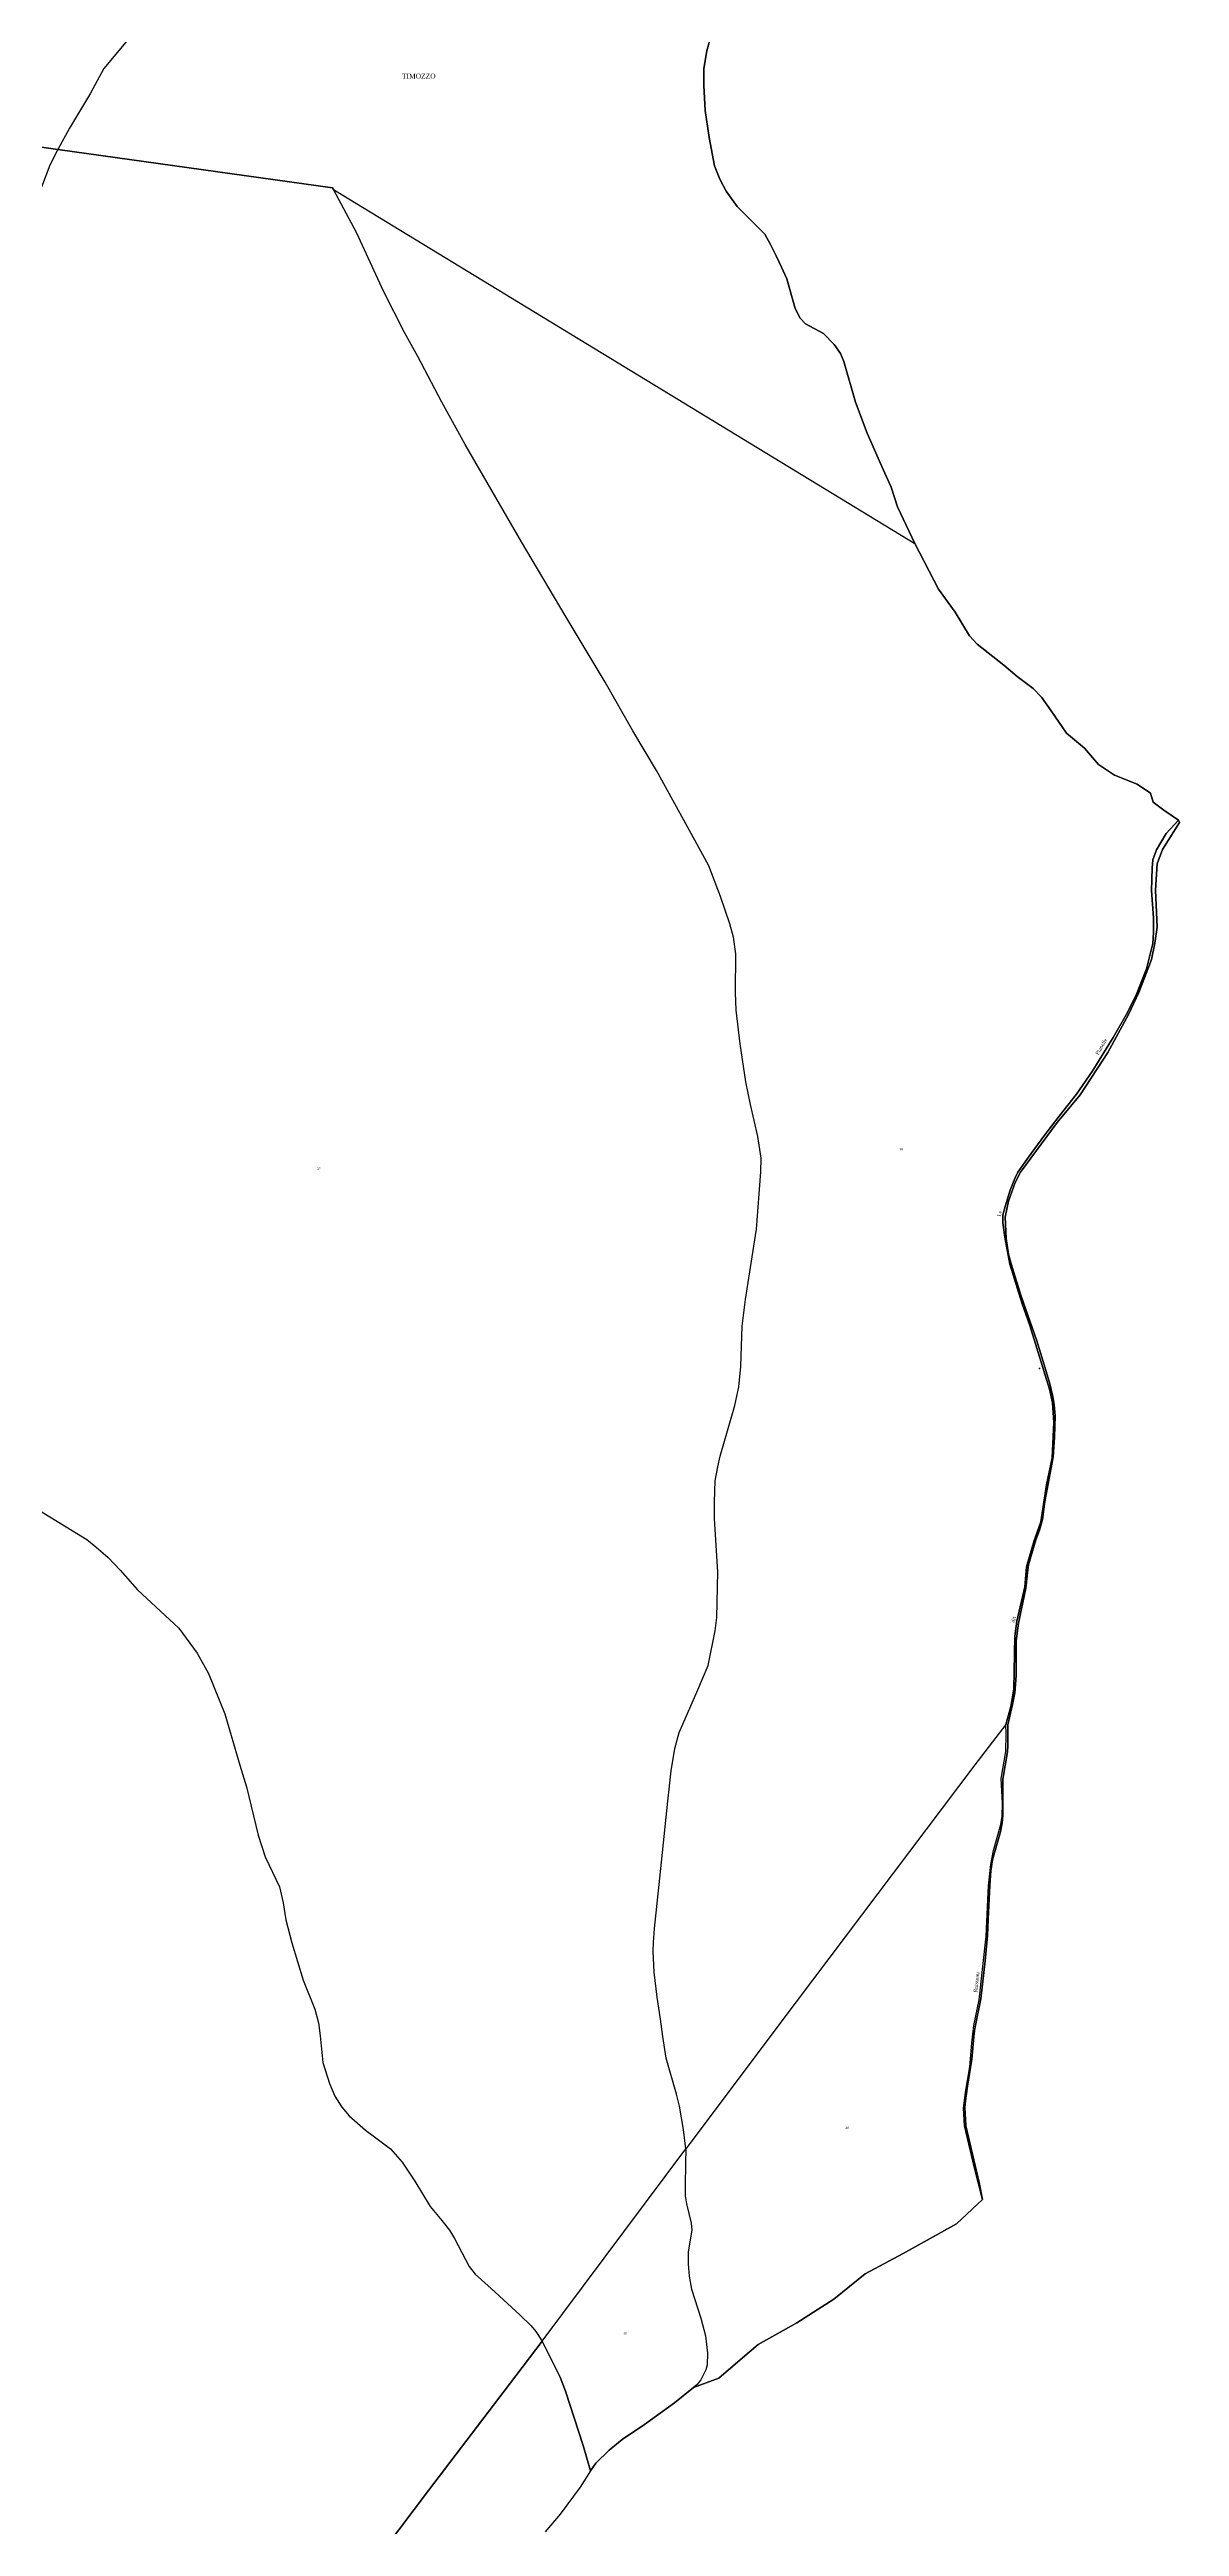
# Model space of a CAD drawing. Extents: x 1197506 to 1206978, y 6141540 to 6151741.
# Drawn here: x 1200936 to 1201860, y 6144041 to 6146067 of the extents above; entities that cross this region are included whole.
import ezdxf

# ---------------------------------------------------------------- set-up
doc = ezdxf.new("R2010")
doc.units = 0
doc.linetypes.add('CONTINU', pattern=[0])
doc.layers.get('0').update_dxf_attribs({"linetype": 'CONTINU'})
for name, color, linetype in [('1FLECHEFL', 7, 'CONTINU'), ('1LIEUDIT', 7, 'CONTINU'), ('1PARCELLE', 7, 'CONTINU'), ('1SUBDSECT', 7, 'CONTINU'), ('1TRONFLUV', 7, 'CONTINU'), ('3LIEUDITTEX', 7, 'CONTINU'), ('3PARCELLETEX', 7, 'CONTINU'), ('3TRONFLUVTEX', 7, 'CONTINU')]:
    doc.layers.add(name, color=color, linetype=linetype)
doc.styles.get("Standard").update_dxf_attribs({"font": 'Times New Roman'})

# ---------------------------------------------------------------- blocks, each defined once
blk = doc.blocks.new('FLECHRU1')
blk.add_point((0, 0))

msp = doc.modelspace()

# ---------------------------------------------------------------- linework, layer by layer
at = {"layer": '1LIEUDIT'}
for points in [[(1200927.43, 6144872.3), (1200966.01, 6144848.42), (1200973.53, 6144842.55), (1200983.71, 6144833.7), (1200993.33, 6144823.33), (1201007.46, 6144807.31), (1201041.5, 6144776.01), (1201056.44, 6144755.56), (1201065.63, 6144738.77), (1201078.93, 6144705.86), (1201091.16, 6144663.84), (1201096.68, 6144646.24), (1201106.29, 6144606.82), (1201111.98, 6144588.9), (1201123.72, 6144564.49), (1201126.64, 6144551.39), (1201128.86, 6144537.52), (1201133.73, 6144518.7), (1201143.15, 6144488.23), (1201152.7, 6144464.33), (1201155.51, 6144453.24), (1201157.06, 6144442.63), (1201159.27, 6144420.76), (1201164.54, 6144403.66), (1201168.96, 6144393.29), (1201174.57, 6144384.24), (1201180.74, 6144377.23), (1201193.94, 6144365.42), (1201200.38, 6144360.93), (1201214.43, 6144350.06), (1201224.05, 6144339.19), (1201234.44, 6144323.79), (1201246.92, 6144303.06), (1201256.49, 6144291.45), (1201262.66, 6144283.63), (1201266.8, 6144276.87), (1201278.7, 6144254.06), (1201283.79, 6144247.55), (1201296.77, 6144236.07), (1201320.26, 6144214.47), (1201329.45, 6144205.54), (1201333.36, 6144200.83), (1201338.41, 6144192.91), (1201353.36, 6144163.49), (1201357.65, 6144152.08), (1201372.14, 6144107.58), (1201377.95, 6144086.88), (1201382.41, 6144093.1), (1201393.27, 6144103.76), (1201403.99, 6144112.38), (1201422.29, 6144124.79), (1201446.65, 6144142.5), (1201462.17, 6144155.08), (1201483.03, 6144162.63), (1201500.53, 6144177.5), (1201515.09, 6144190.16), (1201546.84, 6144207.99), (1201577.06, 6144227.18), (1201602.8, 6144248.07), (1201633.69, 6144264.67), (1201650.89, 6144274.13), (1201677.41, 6144288.94), (1201698.66, 6144308.73), (1201696.05, 6144322.51), (1201685.02, 6144368.9), (1201684.22, 6144383.9), (1201684.82, 6144389.37), (1201686.45, 6144401.33), (1201690.04, 6144423.48), (1201691.63, 6144442.06), (1201692.44, 6144448.56), (1201697.42, 6144472.85), (1201700.72, 6144503.87), (1201702.7, 6144524.51), (1201703.41, 6144538.12), (1201704.6, 6144565.89), (1201705.46, 6144577.6), (1201706.89, 6144586.61), (1201713.35, 6144609.52), (1201714.62, 6144616.87), (1201715.17, 6144622.7), (1201715.25, 6144632.92), (1201715.18, 6144652.39), (1201719.1, 6144674.92), (1201719.4, 6144680.05), (1201719.39, 6144696.91), (1201723.18, 6144713.53), (1201725.13, 6144723.01), (1201726.28, 6144737.39), (1201726.27, 6144765.63), (1201728.09, 6144780.14), (1201734.22, 6144808.68), (1201735.49, 6144821.33), (1201736.26, 6144827.73), (1201742.35, 6144848.24), (1201745.25, 6144856.05), (1201747.65, 6144864.86), (1201749.75, 6144879.55), (1201754.73, 6144907), (1201756.57, 6144916.21), (1201757.49, 6144932.09), (1201757.95, 6144949.53), (1201757.3, 6144958.53), (1201756.24, 6144965.47), (1201753.82, 6144975.78), (1201748.22, 6144994.03), (1201742.77, 6145011.68), (1201729.92, 6145048.33), (1201721.96, 6145074), (1201720.01, 6145081.82), (1201718.02, 6145094.59), (1201717.25, 6145112.13), (1201720, 6145125.23), (1201725.46, 6145140.52), (1201729.71, 6145148.97), (1201759.65, 6145189.64), (1201778.42, 6145212.16), (1201801.12, 6145246.87), (1201818.03, 6145277.81), (1201826.53, 6145295.85), (1201833.97, 6145314.86), (1201836.8, 6145322.89), (1201839.53, 6145336.08), (1201841.42, 6145349.31), (1201840.17, 6145379.6), (1201841.49, 6145401.19), (1201845.85, 6145412.8), (1201859.73, 6145434.83), (1201859, 6145436.72), (1201846.94, 6145444.82), (1201838.3, 6145451.51), (1201836.13, 6145458.79), (1201825.19, 6145466.09), (1201806.5, 6145473.57), (1201793.45, 6145482.32), (1201782.05, 6145495.53), (1201767.23, 6145508.01), (1201754.89, 6145526.2), (1201746.86, 6145537.4), (1201740.16, 6145544.43), (1201727.01, 6145554.4), (1201716.15, 6145563.42), (1201694.16, 6145580.64), (1201688.04, 6145587.56), (1201676.33, 6145606.75), (1201662.67, 6145625.79), (1201643.34, 6145663.09), (1201629.2, 6145693), (1201624.05, 6145709.02), (1201616.39, 6145726.1), (1201604.4, 6145753.28), (1201594.9, 6145778.64), (1201585.14, 6145811.75), (1201582.51, 6145818.51), (1201577.39, 6145825.89), (1201568.57, 6145834.66), (1201553.85, 6145842.65), (1201549.59, 6145847.34), (1201545.47, 6145855.22), (1201538.55, 6145879.55), (1201534.31, 6145889), (1201529.98, 6145898.27), (1201525.15, 6145907.61), (1201520.64, 6145915.9), (1201498.04, 6145938.58), (1201488.94, 6145951.31), (1201483.93, 6145960.89), (1201479.55, 6145971.96), (1201475.22, 6145994.94), (1201471.82, 6146017.23), (1201470.66, 6146037.54), (1201470.66, 6146051.47), (1201473.32, 6146065.94), (1201481.86, 6146097.46)], [(1200852.13, 6145998.14), (1200942.41, 6145985.33), (1200935.99, 6145972.48), (1200928.97, 6145954.46)], [(1200852.13, 6145998.14), (1200942.41, 6145985.33), (1200935.99, 6145972.48), (1200928.97, 6145954.46)], [(1200927.43, 6144872.3), (1200966.01, 6144848.42), (1200973.53, 6144842.55), (1200983.71, 6144833.7), (1200993.33, 6144823.33), (1201007.46, 6144807.31), (1201041.5, 6144776.01), (1201056.44, 6144755.56), (1201065.63, 6144738.77), (1201078.93, 6144705.86), (1201091.16, 6144663.84), (1201096.68, 6144646.24), (1201106.29, 6144606.82), (1201111.98, 6144588.9), (1201123.72, 6144564.49), (1201126.64, 6144551.39), (1201128.86, 6144537.52), (1201133.73, 6144518.7), (1201143.15, 6144488.23), (1201152.7, 6144464.33), (1201155.51, 6144453.24), (1201157.06, 6144442.63), (1201159.27, 6144420.76), (1201164.54, 6144403.66), (1201168.96, 6144393.29), (1201174.57, 6144384.24), (1201180.74, 6144377.23), (1201193.94, 6144365.42), (1201200.38, 6144360.93), (1201214.43, 6144350.06), (1201224.05, 6144339.19), (1201234.44, 6144323.79), (1201246.92, 6144303.06), (1201256.49, 6144291.45), (1201262.66, 6144283.63), (1201266.8, 6144276.87), (1201278.7, 6144254.06), (1201283.79, 6144247.55), (1201296.77, 6144236.07), (1201320.26, 6144214.47), (1201329.45, 6144205.54), (1201333.36, 6144200.83), (1201338.41, 6144192.91), (1201353.36, 6144163.49), (1201357.65, 6144152.08), (1201372.14, 6144107.58), (1201377.95, 6144086.88), (1201369.58, 6144073.38), (1201353.28, 6144051.27), (1201340.99, 6144036.91)]]:
    msp.add_lwpolyline(points, dxfattribs=at)
at = {"layer": '1PARCELLE'}
for points in [[(1201003.54, 6146079.62), (1200980.16, 6146051.55), (1200969.1, 6146031.33), (1200951.91, 6146002.79), (1200942.41, 6145985.33), (1201167.06, 6145953.97), (1201167.93, 6145952.45), (1201167.93, 6145952.45), (1201643.34, 6145663.09), (1201629.2, 6145693), (1201624.05, 6145709.02), (1201616.39, 6145726.1), (1201604.4, 6145753.28), (1201594.9, 6145778.64), (1201585.14, 6145811.75), (1201582.51, 6145818.51), (1201577.39, 6145825.89), (1201568.57, 6145834.66), (1201553.85, 6145842.65), (1201549.59, 6145847.34), (1201545.47, 6145855.22), (1201538.55, 6145879.55), (1201534.31, 6145889), (1201529.98, 6145898.27), (1201525.15, 6145907.61), (1201520.64, 6145915.9), (1201498.04, 6145938.58), (1201488.94, 6145951.31), (1201483.93, 6145960.89), (1201479.55, 6145971.96), (1201475.22, 6145994.94), (1201471.82, 6146017.23), (1201470.66, 6146037.54), (1201470.66, 6146051.47), (1201473.32, 6146065.94), (1201481.86, 6146097.46)], [(1201003.54, 6146079.62), (1200980.16, 6146051.55), (1200969.1, 6146031.33), (1200951.91, 6146002.79), (1200942.41, 6145985.33), (1200852.13, 6145998.14), (1200870.49, 6146016.29), (1200888.41, 6146030.8), (1200905.58, 6146044.88), (1200911.83, 6146051.07), (1200925.72, 6146068.46)], [(1200852.13, 6145998.14), (1200942.41, 6145985.33), (1200942.41, 6145985.33), (1200935.99, 6145972.48), (1200928.97, 6145954.46)], [(1200927.43, 6144872.3), (1200966.01, 6144848.42), (1200973.53, 6144842.55), (1200983.71, 6144833.7), (1200993.33, 6144823.33), (1201007.46, 6144807.31), (1201041.5, 6144776.01), (1201056.44, 6144755.56), (1201065.63, 6144738.77), (1201078.93, 6144705.86), (1201091.16, 6144663.84), (1201096.68, 6144646.24), (1201106.29, 6144606.82), (1201111.98, 6144588.9), (1201123.72, 6144564.49), (1201126.64, 6144551.39), (1201128.86, 6144537.52), (1201133.73, 6144518.7), (1201143.15, 6144488.23), (1201152.7, 6144464.33), (1201155.51, 6144453.24), (1201157.06, 6144442.63), (1201159.27, 6144420.76), (1201164.54, 6144403.66), (1201168.96, 6144393.29), (1201174.57, 6144384.24), (1201180.74, 6144377.23), (1201193.94, 6144365.42), (1201200.38, 6144360.93), (1201214.43, 6144350.06), (1201224.05, 6144339.19), (1201234.44, 6144323.79), (1201246.92, 6144303.06), (1201256.49, 6144291.45), (1201262.66, 6144283.63), (1201266.8, 6144276.87), (1201278.7, 6144254.06), (1201283.79, 6144247.55), (1201296.77, 6144236.07), (1201320.26, 6144214.47), (1201329.45, 6144205.54), (1201333.36, 6144200.83), (1201338.41, 6144192.91), (1201456.02, 6144350.24), (1201456.02, 6144350.24), (1201454.09, 6144365.87), (1201450.84, 6144385.04), (1201448.32, 6144395), (1201440.06, 6144424.36), (1201437.19, 6144441.97), (1201435.39, 6144456.2), (1201432.58, 6144474.09), (1201430.04, 6144494.65), (1201429.39, 6144511.72), (1201429.47, 6144518.94), (1201430.31, 6144530.25), (1201434.74, 6144571.56), (1201441.36, 6144634.56), (1201444.05, 6144659.33), (1201446.91, 6144677.48), (1201450.68, 6144690.69), (1201464.91, 6144723.55), (1201474.24, 6144745.5), (1201479.88, 6144773.76), (1201481.33, 6144784.68), (1201482.08, 6144821.94), (1201479.52, 6144865.42), (1201479.39, 6144879.17), (1201479.99, 6144896.34), (1201482.12, 6144908.02), (1201484.22, 6144916.62), (1201496.11, 6144958.19), (1201499.39, 6144973.24), (1201501.03, 6144990.06), (1201502.09, 6145022.96), (1201504.95, 6145044.67), (1201513.71, 6145102.22), (1201517.49, 6145149.27), (1201517.58, 6145160.31), (1201515.04, 6145178.07), (1201508.86, 6145204.19), (1201505.2, 6145222.81), (1201500.33, 6145253.97), (1201497.23, 6145281.44), (1201496.62, 6145295.72), (1201497.05, 6145327.37), (1201494.9, 6145341.22), (1201492.04, 6145351.96), (1201484.41, 6145374.47), (1201474.76, 6145399.42), (1201463.5, 6145420.41), (1201432.12, 6145477.5), (1201412.61, 6145509.81), (1201389.96, 6145549.64), (1201357.23, 6145604.06), (1201321.51, 6145664.38), (1201275.56, 6145744), (1201256.48, 6145778.58), (1201236.97, 6145816.01), (1201225.93, 6145835.64), (1201208.7, 6145869.4), (1201186.91, 6145916.74), (1201167.93, 6145952.45), (1201167.06, 6145953.97), (1200942.41, 6145985.33), (1200935.99, 6145972.48), (1200928.97, 6145954.46)], [(1200927.43, 6144872.3), (1200966.01, 6144848.42), (1200973.53, 6144842.55), (1200983.71, 6144833.7), (1200993.33, 6144823.33), (1201007.46, 6144807.31), (1201041.5, 6144776.01), (1201056.44, 6144755.56), (1201065.63, 6144738.77), (1201078.93, 6144705.86), (1201091.16, 6144663.84), (1201096.68, 6144646.24), (1201106.29, 6144606.82), (1201111.98, 6144588.9), (1201123.72, 6144564.49), (1201126.64, 6144551.39), (1201128.86, 6144537.52), (1201133.73, 6144518.7), (1201143.15, 6144488.23), (1201152.7, 6144464.33), (1201155.51, 6144453.24), (1201157.06, 6144442.63), (1201159.27, 6144420.76), (1201164.54, 6144403.66), (1201168.96, 6144393.29), (1201174.57, 6144384.24), (1201180.74, 6144377.23), (1201193.94, 6144365.42), (1201200.38, 6144360.93), (1201214.43, 6144350.06), (1201224.05, 6144339.19), (1201234.44, 6144323.79), (1201246.92, 6144303.06), (1201256.49, 6144291.45), (1201262.66, 6144283.63), (1201266.8, 6144276.87), (1201278.7, 6144254.06), (1201283.79, 6144247.55), (1201296.77, 6144236.07), (1201320.26, 6144214.47), (1201329.45, 6144205.54), (1201333.36, 6144200.83), (1201338.41, 6144192.91), (1201316.99, 6144164.43), (1201245.68, 6144070.83), (1201064.93, 6143831.21)], [(1201064.93, 6143831.21), (1201245.68, 6144070.83), (1201316.99, 6144164.43), (1201338.41, 6144192.91), (1201353.36, 6144163.49), (1201357.65, 6144152.08), (1201372.14, 6144107.58), (1201377.95, 6144086.88), (1201369.58, 6144073.38), (1201353.28, 6144051.27), (1201340.99, 6144036.91)]]:
    msp.add_lwpolyline(points, dxfattribs=at)
for points in [[(1201717.67, 6144697.07), (1201692.29, 6144664.21), (1201546.2, 6144470.31), (1201456.02, 6144350.24), (1201454.09, 6144365.87), (1201450.84, 6144385.04), (1201448.32, 6144395), (1201440.06, 6144424.36), (1201437.19, 6144441.97), (1201435.39, 6144456.2), (1201432.58, 6144474.09), (1201430.04, 6144494.65), (1201429.39, 6144511.72), (1201429.47, 6144518.94), (1201430.31, 6144530.25), (1201434.74, 6144571.56), (1201441.36, 6144634.56), (1201444.05, 6144659.33), (1201446.91, 6144677.48), (1201450.68, 6144690.69), (1201464.91, 6144723.55), (1201474.24, 6144745.5), (1201479.88, 6144773.76), (1201481.33, 6144784.68), (1201482.08, 6144821.94), (1201479.52, 6144865.42), (1201479.39, 6144879.17), (1201479.99, 6144896.34), (1201482.12, 6144908.02), (1201484.22, 6144916.62), (1201496.11, 6144958.19), (1201499.39, 6144973.24), (1201501.03, 6144990.06), (1201502.09, 6145022.96), (1201504.95, 6145044.67), (1201513.71, 6145102.22), (1201517.49, 6145149.27), (1201517.58, 6145160.31), (1201515.04, 6145178.07), (1201508.86, 6145204.19), (1201505.2, 6145222.81), (1201500.33, 6145253.97), (1201497.23, 6145281.44), (1201496.62, 6145295.72), (1201497.05, 6145327.37), (1201494.9, 6145341.22), (1201492.04, 6145351.96), (1201484.41, 6145374.47), (1201474.76, 6145399.42), (1201463.5, 6145420.41), (1201432.12, 6145477.5), (1201412.61, 6145509.81), (1201389.96, 6145549.64), (1201357.23, 6145604.06), (1201321.51, 6145664.38), (1201275.56, 6145744), (1201256.48, 6145778.58), (1201236.97, 6145816.01), (1201225.93, 6145835.64), (1201208.7, 6145869.4), (1201186.91, 6145916.74), (1201167.93, 6145952.45), (1201643.34, 6145663.09), (1201662.67, 6145625.79), (1201676.33, 6145606.75), (1201688.04, 6145587.56), (1201694.16, 6145580.64), (1201716.15, 6145563.42), (1201727.01, 6145554.4), (1201740.16, 6145544.43), (1201746.86, 6145537.4), (1201754.89, 6145526.2), (1201767.23, 6145508.01), (1201782.05, 6145495.53), (1201793.45, 6145482.32), (1201806.5, 6145473.57), (1201825.19, 6145466.09), (1201836.13, 6145458.79), (1201838.3, 6145451.51), (1201846.94, 6145444.82), (1201859, 6145436.72), (1201848.95, 6145425.75), (1201841.06, 6145412.53), (1201838.04, 6145404.23), (1201837.34, 6145397.53), (1201836.73, 6145379.28), (1201838.58, 6145356.83), (1201838.59, 6145344.78), (1201838, 6145335.95), (1201832.85, 6145315.25), (1201824.06, 6145293.19), (1201816.25, 6145277.55), (1201805.53, 6145258.94), (1201788.25, 6145231.29), (1201775.64, 6145212.57), (1201761.25, 6145194.78), (1201748.69, 6145178.41), (1201736.39, 6145161.3), (1201727.53, 6145148.97), (1201724.99, 6145143.82), (1201721.16, 6145134.07), (1201717.06, 6145120.71), (1201715.38, 6145113.79), (1201715.24, 6145107.41), (1201716.94, 6145095.73), (1201721.02, 6145073.74), (1201731.14, 6145041.34), (1201737.42, 6145023.56), (1201753.4, 6144971.36), (1201755.92, 6144960.24), (1201756.92, 6144944.1), (1201755.68, 6144915.26), (1201750.91, 6144893.08), (1201746.32, 6144862.88), (1201740.79, 6144847.6), (1201734.66, 6144826.13), (1201733.14, 6144809.65), (1201726.86, 6144781.62), (1201725.11, 6144769.47), (1201724.23, 6144726.04), (1201721.76, 6144711.9), (1201717.67, 6144697.07)], [(1201717.67, 6144697.07), (1201692.29, 6144664.21), (1201546.2, 6144470.31), (1201456.02, 6144350.24), (1201455.69, 6144338.21), (1201455.37, 6144320.14), (1201455.57, 6144311.63), (1201456.6, 6144305.27), (1201460.36, 6144289.47), (1201460.95, 6144283.69), (1201457.86, 6144265.83), (1201457.89, 6144255.92), (1201458.74, 6144246), (1201460.62, 6144235.33), (1201468.31, 6144211.71), (1201472.23, 6144197.37), (1201473.81, 6144182.97), (1201473.54, 6144173.63), (1201472.39, 6144169.52), (1201468.25, 6144161.33), (1201465.36, 6144157.38), (1201462.17, 6144155.08), (1201483.03, 6144162.63), (1201500.53, 6144177.5), (1201515.09, 6144190.16), (1201546.84, 6144207.99), (1201577.06, 6144227.18), (1201602.8, 6144248.07), (1201633.69, 6144264.67), (1201650.89, 6144274.13), (1201677.41, 6144288.94), (1201698.66, 6144308.73), (1201692.25, 6144333.21), (1201684.06, 6144368.86), (1201683.17, 6144383.49), (1201684.77, 6144396.45), (1201688.26, 6144417.33), (1201689.87, 6144436.79), (1201691.46, 6144451.09), (1201696.05, 6144472.12), (1201701.65, 6144524.03), (1201702.65, 6144548.18), (1201703.6, 6144565.33), (1201705.58, 6144582.8), (1201707.57, 6144594.05), (1201713.68, 6144615.3), (1201714.64, 6144622.13), (1201714.91, 6144632.62), (1201713.78, 6144652.95), (1201717.77, 6144675.1), (1201718.1, 6144689.17), (1201717.67, 6144697.07)], [(1201456.02, 6144350.24), (1201455.69, 6144338.21), (1201455.37, 6144320.14), (1201455.57, 6144311.63), (1201456.6, 6144305.27), (1201460.36, 6144289.47), (1201460.95, 6144283.69), (1201457.86, 6144265.83), (1201457.89, 6144255.92), (1201458.74, 6144246), (1201460.62, 6144235.33), (1201468.31, 6144211.71), (1201472.23, 6144197.37), (1201473.81, 6144182.97), (1201473.54, 6144173.63), (1201472.39, 6144169.52), (1201468.25, 6144161.33), (1201465.36, 6144157.38), (1201462.17, 6144155.08), (1201446.65, 6144142.5), (1201422.29, 6144124.79), (1201403.99, 6144112.38), (1201393.27, 6144103.76), (1201382.41, 6144093.1), (1201377.95, 6144086.88), (1201372.14, 6144107.58), (1201357.65, 6144152.08), (1201353.36, 6144163.49), (1201338.41, 6144192.91), (1201456.02, 6144350.24)]]:
    msp.add_lwpolyline(points, close=True, dxfattribs=at)
at = {"layer": '1SUBDSECT'}
msp.add_lwpolyline([(1201481.86, 6146097.46), (1201473.32, 6146065.94), (1201470.66, 6146051.47), (1201470.66, 6146037.54), (1201471.82, 6146017.23), (1201475.22, 6145994.94), (1201479.55, 6145971.96), (1201483.93, 6145960.89), (1201488.94, 6145951.31), (1201498.04, 6145938.58), (1201520.64, 6145915.9), (1201525.15, 6145907.61), (1201529.98, 6145898.27), (1201534.31, 6145889), (1201538.55, 6145879.55), (1201545.47, 6145855.22), (1201549.59, 6145847.34), (1201553.85, 6145842.65), (1201568.57, 6145834.66), (1201577.39, 6145825.89), (1201582.51, 6145818.51), (1201585.14, 6145811.75), (1201594.9, 6145778.64), (1201604.4, 6145753.28), (1201616.39, 6145726.1), (1201624.05, 6145709.02), (1201629.2, 6145693), (1201643.34, 6145663.09), (1201662.67, 6145625.79), (1201676.33, 6145606.75), (1201688.04, 6145587.56), (1201694.16, 6145580.64), (1201716.15, 6145563.42), (1201727.01, 6145554.4), (1201740.16, 6145544.43), (1201746.86, 6145537.4), (1201754.89, 6145526.2), (1201767.23, 6145508.01), (1201782.05, 6145495.53), (1201793.45, 6145482.32), (1201806.5, 6145473.57), (1201825.19, 6145466.09), (1201836.13, 6145458.79), (1201838.3, 6145451.51), (1201846.94, 6145444.82), (1201859, 6145436.72), (1201859.73, 6145434.83), (1201845.85, 6145412.8), (1201841.49, 6145401.19), (1201840.17, 6145379.6), (1201841.42, 6145349.31), (1201839.53, 6145336.08), (1201836.8, 6145322.89), (1201833.97, 6145314.86), (1201826.53, 6145295.85), (1201818.03, 6145277.81), (1201801.12, 6145246.87), (1201778.42, 6145212.16), (1201759.65, 6145189.64), (1201729.71, 6145148.97), (1201725.46, 6145140.52), (1201720, 6145125.23), (1201717.25, 6145112.13), (1201718.02, 6145094.59), (1201720.01, 6145081.82), (1201721.96, 6145074), (1201729.92, 6145048.33), (1201742.77, 6145011.68), (1201748.22, 6144994.03), (1201753.82, 6144975.78), (1201756.24, 6144965.47), (1201757.3, 6144958.53), (1201757.95, 6144949.53), (1201757.49, 6144932.09), (1201756.57, 6144916.21), (1201754.73, 6144907), (1201749.75, 6144879.55), (1201747.65, 6144864.86), (1201745.25, 6144856.05), (1201742.35, 6144848.24), (1201736.26, 6144827.73), (1201735.49, 6144821.33), (1201734.22, 6144808.68), (1201728.09, 6144780.14), (1201726.27, 6144765.63), (1201726.28, 6144737.39), (1201725.13, 6144723.01), (1201723.18, 6144713.53), (1201719.39, 6144696.91), (1201719.4, 6144680.05), (1201719.1, 6144674.92), (1201715.18, 6144652.39), (1201715.25, 6144632.92), (1201715.17, 6144622.7), (1201714.62, 6144616.87), (1201713.35, 6144609.52), (1201706.89, 6144586.61), (1201705.46, 6144577.6), (1201704.6, 6144565.89), (1201703.41, 6144538.12), (1201702.7, 6144524.51), (1201700.72, 6144503.87), (1201697.42, 6144472.85), (1201692.44, 6144448.56), (1201691.63, 6144442.06), (1201690.04, 6144423.48), (1201686.45, 6144401.33), (1201684.82, 6144389.37), (1201684.22, 6144383.9), (1201685.02, 6144368.9), (1201696.05, 6144322.51), (1201698.66, 6144308.73), (1201677.41, 6144288.94), (1201650.89, 6144274.13), (1201633.69, 6144264.67), (1201602.8, 6144248.07), (1201577.06, 6144227.18), (1201546.84, 6144207.99), (1201515.09, 6144190.16), (1201500.53, 6144177.5), (1201483.03, 6144162.63), (1201462.17, 6144155.08), (1201446.65, 6144142.5), (1201422.29, 6144124.79), (1201403.99, 6144112.38), (1201393.27, 6144103.76), (1201382.41, 6144093.1), (1201377.95, 6144086.88), (1201369.58, 6144073.38), (1201353.28, 6144051.27), (1201340.99, 6144036.91)], dxfattribs=at)
at = {"layer": '1TRONFLUV'}
msp.add_lwpolyline([(1201717.67, 6144697.07), (1201721.76, 6144711.9), (1201724.23, 6144726.04), (1201725.11, 6144769.47), (1201726.86, 6144781.62), (1201733.14, 6144809.65), (1201734.66, 6144826.13), (1201740.79, 6144847.6), (1201746.32, 6144862.88), (1201750.91, 6144893.08), (1201755.68, 6144915.26), (1201756.92, 6144944.1), (1201755.92, 6144960.24), (1201753.4, 6144971.36), (1201737.42, 6145023.56), (1201731.14, 6145041.34), (1201721.02, 6145073.74), (1201716.94, 6145095.73), (1201715.24, 6145107.41), (1201715.38, 6145113.79), (1201717.06, 6145120.71), (1201721.16, 6145134.07), (1201724.99, 6145143.82), (1201727.53, 6145148.97), (1201736.39, 6145161.3), (1201748.69, 6145178.41), (1201761.25, 6145194.78), (1201775.64, 6145212.57), (1201788.25, 6145231.29), (1201805.53, 6145258.94), (1201816.25, 6145277.55), (1201824.06, 6145293.19), (1201832.85, 6145315.25), (1201838, 6145335.95), (1201838.59, 6145344.78), (1201838.58, 6145356.83), (1201836.73, 6145379.28), (1201837.34, 6145397.53), (1201838.04, 6145404.23), (1201841.06, 6145412.53), (1201848.95, 6145425.75), (1201859, 6145436.72), (1201859.73, 6145434.83), (1201845.85, 6145412.8), (1201841.49, 6145401.19), (1201840.17, 6145379.6), (1201841.42, 6145349.31), (1201839.53, 6145336.08), (1201836.8, 6145322.89), (1201833.97, 6145314.86), (1201826.53, 6145295.85), (1201818.03, 6145277.81), (1201801.12, 6145246.87), (1201778.42, 6145212.16), (1201759.65, 6145189.64), (1201729.71, 6145148.97), (1201725.46, 6145140.52), (1201720, 6145125.23), (1201717.25, 6145112.13), (1201718.02, 6145094.59), (1201720.01, 6145081.82), (1201721.96, 6145074), (1201729.92, 6145048.33), (1201742.77, 6145011.68), (1201748.22, 6144994.03), (1201753.82, 6144975.78), (1201756.24, 6144965.47), (1201757.3, 6144958.53), (1201757.95, 6144949.53), (1201757.49, 6144932.09), (1201756.57, 6144916.21), (1201754.73, 6144907), (1201749.75, 6144879.55), (1201747.65, 6144864.86), (1201745.25, 6144856.05), (1201742.35, 6144848.24), (1201736.26, 6144827.73), (1201735.49, 6144821.33), (1201734.22, 6144808.68), (1201728.09, 6144780.14), (1201726.27, 6144765.63), (1201726.28, 6144737.39), (1201725.13, 6144723.01), (1201723.18, 6144713.53), (1201719.39, 6144696.91), (1201719.4, 6144680.05), (1201719.1, 6144674.92), (1201715.18, 6144652.39), (1201715.25, 6144632.92), (1201715.17, 6144622.7), (1201714.62, 6144616.87), (1201713.35, 6144609.52), (1201706.89, 6144586.61), (1201705.46, 6144577.6), (1201704.6, 6144565.89), (1201703.41, 6144538.12), (1201702.7, 6144524.51), (1201700.72, 6144503.87), (1201697.42, 6144472.85), (1201692.44, 6144448.56), (1201691.63, 6144442.06), (1201690.04, 6144423.48), (1201686.45, 6144401.33), (1201684.82, 6144389.37), (1201684.22, 6144383.9), (1201685.02, 6144368.9), (1201696.05, 6144322.51), (1201698.66, 6144308.73), (1201692.25, 6144333.21), (1201684.06, 6144368.86), (1201683.17, 6144383.49), (1201684.77, 6144396.45), (1201688.26, 6144417.33), (1201689.87, 6144436.79), (1201691.46, 6144451.09), (1201696.05, 6144472.12), (1201701.65, 6144524.03), (1201702.65, 6144548.18), (1201703.6, 6144565.33), (1201705.58, 6144582.8), (1201707.57, 6144594.05), (1201713.68, 6144615.3), (1201714.64, 6144622.13), (1201714.91, 6144632.62), (1201713.78, 6144652.95), (1201717.77, 6144675.1), (1201718.1, 6144689.17), (1201717.67, 6144697.07)], close=True, dxfattribs=at)

# ---------------------------------------------------------------- block references
at = {"layer": '1FLECHEFL', "rotation": 109.1}
msp.add_blockref('FLECHRU1', (1201745.36, 6144988.39), dxfattribs=at)

# ---------------------------------------------------------------- texts
at = {"layer": '3LIEUDITTEX'}
msp.add_text('TIMOZZO', height=4, dxfattribs=at).set_placement((1201223.89, 6146043.29))
at = {"layer": '3PARCELLETEX'}
for s, p in [('37', (1201154.24, 6145150.72)), ('38', (1201630.71, 6145166.68)), ('39', (1201586.44, 6144366.44)), ('40', (1201404.88, 6144198.22))]:
    msp.add_text(s, height=2, dxfattribs=at).set_placement(p)
at = {"layer": '3TRONFLUVTEX'}
for s, rotation, p in [('Pianelle', 60, (1201793.45, 6145244.46)), ('Le', 76.4, (1201713.46, 6145112.34)), ('dit', 77.4, (1201725.05, 6144780.35)), ('Ruisseau', 83.9, (1201694.29, 6144477.99))]:
    msp.add_text(s, height=3, rotation=rotation, dxfattribs=at).set_placement(p)

doc.saveas('drawing.dxf')
